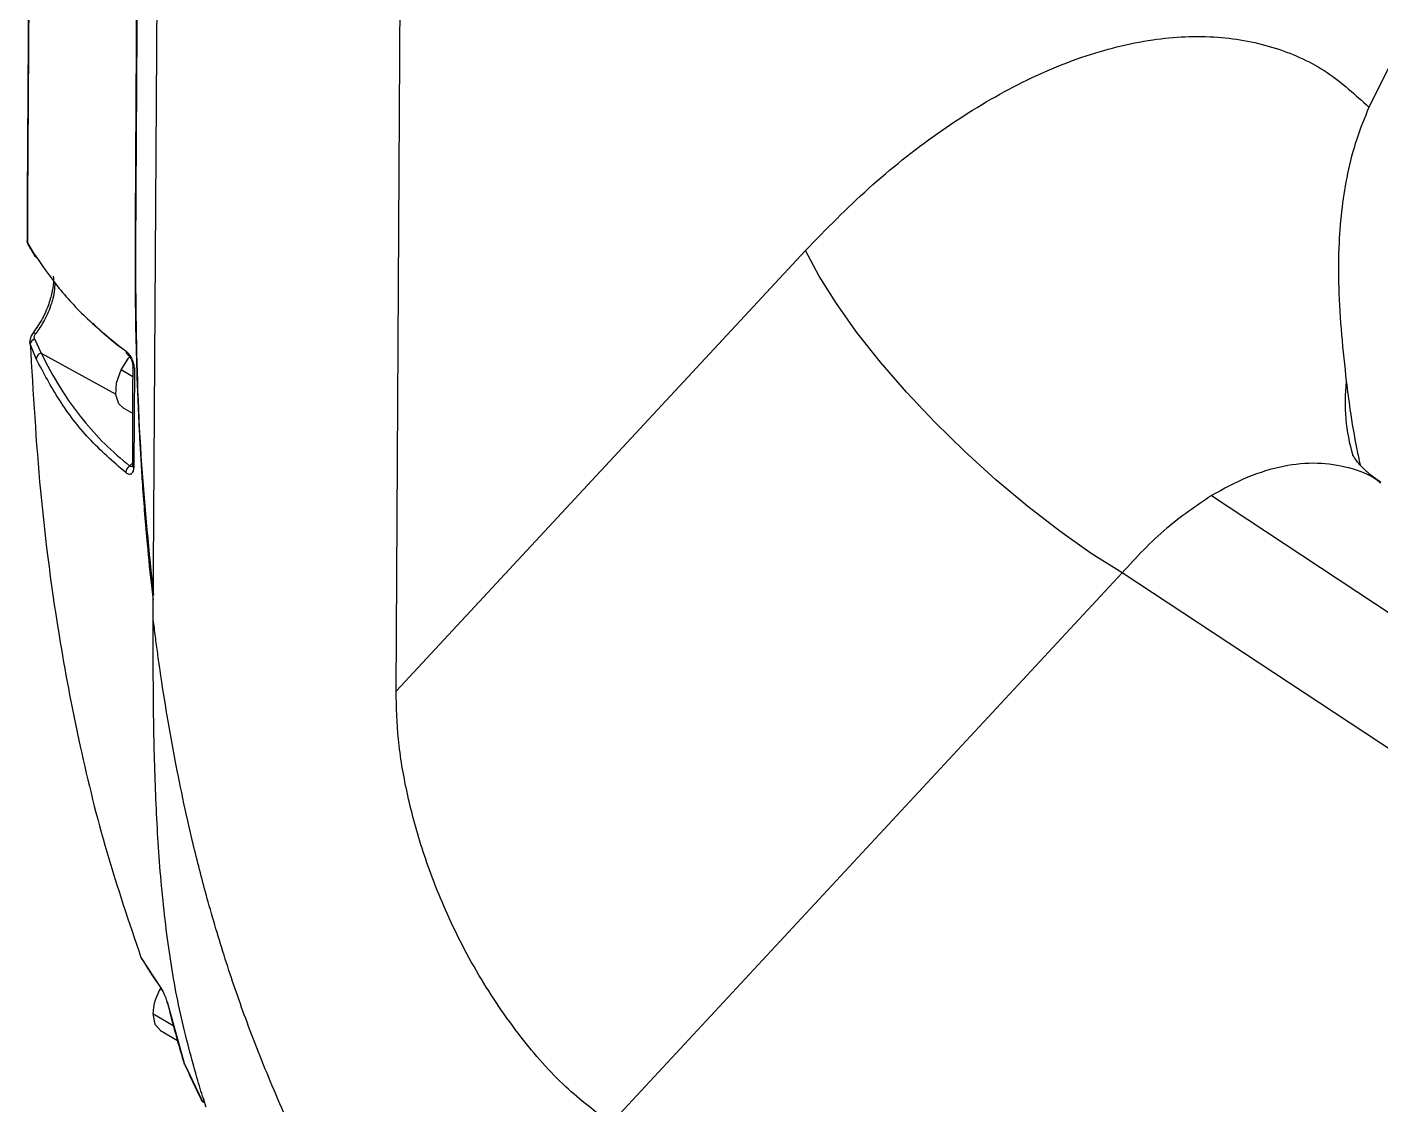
# Model space of a CAD drawing. Header units: millimetres. Extents: x 126 to 938, y 244 to 707.
# Drawn here: x 296.74 to 301.89, y 568.47 to 572.57 of the extents above; entities that cross this region are included whole.
import ezdxf

# ---------------------------------------------------------------- set-up
doc = ezdxf.new("R2010")
doc.units = ezdxf.units.MM

msp = doc.modelspace()

# ---------------------------------------------------------------- linework, layer by layer
at = {"color": 7, "linetype": 'Continuous', "lineweight": 25}
for p, q in [((297.2245, 570.3175), (297.2631, 576.5785)), ((298.1476, 570.0453), (298.1755, 574.5689)), ((296.7611, 574.2535), (296.7458, 571.9094)), ((301.9978, 572.565), (301.8472, 572.2662)), ((296.745, 571.9196), (296.7455, 571.7606)), ((296.7463, 571.751), (296.7696, 571.7117)), ((298.1476, 570.0453), (299.7047, 571.7218)), ((296.7566, 571.3663), (296.7554, 571.3742)), ((296.7792, 571.3092), (296.7566, 571.3663)), ((296.7729, 571.3848), (296.798, 571.3313)), ((296.798, 571.3313), (297.0818, 571.1756)), ((297.1461, 571.2414), (297.1019, 571.2669)), ((297.1525, 571.2748), (297.1506, 570.8953)), ((297.1099, 571.123), (297.1455, 571.1025)), ((297.1344, 570.9029), (297.1449, 570.9121)), ((301.2483, 570.7891), (302.9371, 569.6756)), ((300.9084, 570.4955), (298.9638, 568.4019)), ((302.9339, 569.1599), (300.9084, 570.4955)), ((297.1774, 569.0334), (297.2519, 568.9191)), ((297.1815, 569.0267), (297.1826, 569.0257)), ((297.2562, 568.912), (297.2606, 568.9045)), ((297.2777, 568.8639), (297.2782, 568.8619)), ((297.2804, 568.8551), (297.3416, 568.6307)), ((297.3006, 568.7731), (297.2228, 568.818)), ((297.2513, 568.755), (297.3162, 568.7176)), ((297.3433, 568.6262), (297.3416, 568.6307)), ((297.3431, 568.6287), (297.4123, 568.483)), ((297.4121, 568.486), (297.4204, 568.4807)), ((297.4151, 568.496), (297.4168, 568.4916)), ((297.4261, 568.4637), (297.4168, 568.4916))]:
    msp.add_line(p, q, dxfattribs=at)
at = {"color": 7, "linetype": 'Continuous', "lineweight": 25, "flags": 128}
for points in [[(296.76, 574.2673), (296.7528, 573.1418), (296.745, 571.9196)], [(300.9084, 570.4955), (300.7914, 570.5697), (300.6712, 570.6544), (300.5496, 570.7483), (300.4286, 570.8497), (300.3103, 570.957), (300.1965, 571.0685), (300.0891, 571.1823), (299.9899, 571.2966), (299.9005, 571.4096), (299.8224, 571.5192), (299.7567, 571.6239), (299.7047, 571.7218)], [(296.7674, 571.4081), (296.768, 571.4085), (296.7695, 571.4087), (296.7717, 571.4083), (296.7745, 571.4073), (296.7778, 571.4057)], [(297.1019, 571.2669), (297.1306, 571.3121), (297.1349, 571.3172)], [(297.1099, 571.123), (297.094, 571.1379), (297.0821, 571.1726), (297.0849, 571.2179), (297.1019, 571.2669)], [(297.2228, 568.818), (297.2302, 568.7793), (297.2513, 568.755), (297.2513, 568.755)]]:
    msp.add_lwpolyline(points, dxfattribs=at)
at = {"color": 7, "linetype": 'Continuous', "lineweight": 25}
for centre, radius, start, end in [((296.7615, 571.9158), 0.0169, 166.7134, 202.2746), ((296.7668, 571.7521), 0.0206, 183.054, 214.8976), ((296.7874, 571.7122), 0.0178, 181.5799, 217.8602), ((296.7878, 571.7128), 0.0185, 218.35, 246.5544), ((296.7801, 571.3621), 0.0238, 107.4246, 169.7733), ((296.8055, 571.3059), 0.0265, 106.4876, 172.768), ((297.1338, 571.3369), 0.013, 174.9335, 231.1675), ((297.1581, 571.2852), 0.0118, 184.0106, 241.8693), ((302.4306, 571.1417), 0.6744, 173.0661, 197.2166), ((297.1542, 570.8745), 0.0345, 124.9067, 176.4608), ((297.1563, 570.9053), 0.0115, 182.3556, 240.2356), ((297.1911, 569.037), 0.0141, 194.7912, 227.1512), ((297.4309, 568.8084), 0.2084, 148.1329, 177.3559), ((297.2651, 568.9223), 0.0136, 193.5659, 229.301), ((297.2905, 568.862), 0.0123, 180.4163, 214.4729), ((297.3526, 568.6379), 0.0131, 182.6019, 212.8627)]:
    msp.add_arc(centre, radius, start, end, dxfattribs=at)
for points, knots in [([(297.2249, 570.391), (297.2232, 570.4058), (297.2147, 570.4774), (297.2002, 570.624), (297.1871, 570.7864), (297.1785, 570.9186), (297.1738, 571.0024), (297.1698, 571.0823), (297.1663, 571.1618), (297.1599, 571.3356), (297.1551, 571.5985), (297.1572, 571.881), (297.1582, 572.0728), (297.1587, 572.1685), (297.1592, 572.2456), (297.1596, 572.3282), (297.1603, 572.435), (297.1612, 572.5844), (297.1624, 572.7824), (297.1635, 572.961), (297.1643, 573.095), (297.1647, 573.171), (297.1652, 573.25), (297.1657, 573.3318), (297.1662, 573.4166), (297.1674, 573.6024), (297.1691, 573.8819), (297.1713, 574.2473), (297.1733, 574.593), (297.1753, 574.9296), (297.1775, 575.3039), (297.1799, 575.7216), (297.1827, 576.1796), (297.1839, 576.4848), (297.1845, 576.6377)], [0, 0, 0, 0, 0.0071681, 0.034581, 0.0707452, 0.0853446, 0.098209, 0.1110094, 0.1237495, 0.1364339, 0.1944883, 0.2499257, 0.2720832, 0.2865522, 0.2958765, 0.3090865, 0.3261823, 0.3471638, 0.3808108, 0.4212278, 0.4329328, 0.4451012, 0.4577352, 0.4708327, 0.4843947, 0.4984221, 0.5600629, 0.6185419, 0.6738581, 0.7260114, 0.7801411, 0.8535086, 0.9265738, 1, 1, 1, 1]), ([(297.1886, 576.6349), (297.1875, 576.4514), (297.1855, 576.0847), (297.1809, 575.43), (297.1744, 574.4443), (297.1678, 573.4581), (297.1619, 572.5763), (297.1588, 572.0244), (297.1547, 571.4675), (297.1721, 570.9286), (297.2082, 570.5761), (297.2251, 570.4114)], [0, 0, 0, 0, 0.088377, 0.176699, 0.315496, 0.563357, 0.651885, 0.740432, 0.829271, 0.920259, 1, 1, 1, 1]), ([(299.7047, 571.7218), (299.7834, 571.8022), (299.9398, 571.9622), (300.1994, 572.1686), (300.4702, 572.3384), (300.7455, 572.4611), (301.0139, 572.5298), (301.2665, 572.5424), (301.4937, 572.4993), (301.6929, 572.4082), (301.7963, 572.313), (301.8472, 572.2662)], [0, 0, 0, 0, 0.13677, 0.272067, 0.402403, 0.524757, 0.637209, 0.737745, 0.829888, 0.916318, 1, 1, 1, 1]), ([(301.8472, 572.2662), (301.8307, 572.226), (301.7972, 572.1439), (301.7646, 572.0161), (301.7428, 571.8841), (301.731, 571.739), (301.7306, 571.5768), (301.7415, 571.4009), (301.7546, 571.2823), (301.7611, 571.2232)], [0, 0, 0, 0, 0.122914, 0.250881, 0.372327, 0.501379, 0.662393, 0.831401, 1, 1, 1, 1]), ([(296.7458, 571.9094), (296.7457, 571.883), (296.7456, 571.8302), (296.746, 571.7774), (296.7463, 571.751)], [0, 0, 0, 0, 0.498734, 1, 1, 1, 1]), ([(296.7463, 571.751), (296.7454, 571.753), (296.7443, 571.7557), (296.7455, 571.7581), (296.7458, 571.7587)], [0, 0, 0, 0, 0.75922, 1, 1, 1, 1]), ([(296.745, 571.7563), (296.7452, 571.7538), (296.7455, 571.749), (296.7476, 571.7448), (296.7486, 571.7428)], [0, 0, 0, 0, 0.542295, 1, 1, 1, 1]), ([(296.7499, 571.7403), (296.7532, 571.7348), (296.761, 571.7218), (296.7688, 571.7088), (296.7733, 571.7013)], [0, 0, 0, 0, 0.423411, 1, 1, 1, 1]), ([(296.7696, 571.7117), (296.7985, 571.6693), (296.8593, 571.5799), (296.9767, 571.4532), (297.0709, 571.3779), (297.1208, 571.338)], [0, 0, 0, 0, 0.298665, 0.628535, 1, 1, 1, 1]), ([(296.8441, 571.6239), (296.8446, 571.6198), (296.847, 571.6013), (296.8402, 571.5654), (296.8274, 571.5155), (296.8038, 571.4607), (296.7799, 571.4261), (296.7674, 571.4081)], [0, 0, 0, 0, 0.053706, 0.2389675, 0.4612669, 0.7182256, 1, 1, 1, 1]), ([(296.8502, 571.5992), (296.8498, 571.5879), (296.8489, 571.5642), (296.8415, 571.5347), (296.8294, 571.4958), (296.8107, 571.453), (296.788, 571.4204), (296.7778, 571.4057)], [0, 0, 0, 0, 0.160455, 0.338538, 0.432978, 0.743378, 1, 1, 1, 1]), ([(297.1211, 571.3366), (297.0832, 571.3651), (297.0388, 571.3984), (297.0005, 571.4384), (296.995, 571.4442)], [0, 0, 0, 0, 0.8544132, 1, 1, 1, 1]), ([(296.7674, 571.4081), (296.7642, 571.4032), (296.7593, 571.3956), (296.7557, 571.3838), (296.7554, 571.3773), (296.7552, 571.374)], [0, 0, 0, 0, 0.475162, 0.732028, 1, 1, 1, 1]), ([(296.7566, 571.3663), (296.7674, 571.1798), (296.7893, 570.7997), (296.8564, 570.2884), (296.944, 569.8309), (297.0429, 569.43), (297.1322, 569.1666), (297.1774, 569.0334)], [0, 0, 0, 0, 0.235572, 0.479934, 0.64944, 0.82282, 1, 1, 1, 1]), ([(296.7729, 571.3848), (296.7725, 571.3865), (296.7715, 571.3899), (296.7723, 571.3954), (296.7743, 571.4008), (296.7766, 571.404), (296.7778, 571.4057)], [0, 0, 0, 0, 0.23025, 0.47145, 0.725289, 1, 1, 1, 1]), ([(297.1197, 570.8767), (297.0715, 570.9187), (296.9769, 571.0009), (296.8641, 571.1493), (296.8073, 571.2563), (296.7792, 571.3092)], [0, 0, 0, 0, 0.345254, 0.676264, 1, 1, 1, 1]), ([(296.798, 571.3313), (296.8208, 571.287), (296.867, 571.1976), (296.9506, 571.0834), (297.0385, 570.9827), (297.1021, 570.9297), (297.1344, 570.9029)], [0, 0, 0, 0, 0.271969, 0.548454, 0.770871, 1, 1, 1, 1]), ([(297.1525, 571.2748), (297.1519, 571.2814), (297.1505, 571.2952), (297.1423, 571.3131), (297.1325, 571.328), (297.1246, 571.3348), (297.1208, 571.338)], [0, 0, 0, 0, 0.270988, 0.569377, 0.798087, 1, 1, 1, 1]), ([(297.1256, 571.3268), (297.127, 571.3257), (297.1298, 571.3234), (297.1335, 571.319), (297.1371, 571.3139), (297.1403, 571.3082), (297.1429, 571.3022), (297.1455, 571.2943), (297.146, 571.2882), (297.1463, 571.2843)], [0, 0, 0, 0, 0.104897, 0.224287, 0.354248, 0.489745, 0.626058, 0.759049, 1, 1, 1, 1]), ([(297.1463, 571.2845), (297.146, 571.2272), (297.1454, 571.1007), (297.145, 570.9741), (297.1449, 570.9048)], [0, 0, 0, 0, 0.4527, 1, 1, 1, 1]), ([(301.7611, 571.2232), (301.7656, 571.1878), (301.7766, 571.1011), (301.7943, 570.9959), (301.8093, 570.9266), (301.8133, 570.9078)], [0, 0, 0, 0, 0.334711, 0.819975, 1, 1, 1, 1]), ([(297.1197, 570.8767), (297.1239, 570.8739), (297.1313, 570.8691), (297.1442, 570.8729), (297.1499, 570.8835), (297.1504, 570.8911), (297.1506, 570.8953)], [0, 0, 0, 0, 0.2958977, 0.5277613, 0.7363316, 1, 1, 1, 1]), ([(297.1451, 570.901), (297.1442, 570.9005), (297.1426, 570.8996), (297.1397, 570.8995), (297.1368, 570.9007), (297.1353, 570.9021), (297.1344, 570.9029)], [0, 0, 0, 0, 0.244087, 0.471086, 0.714949, 1, 1, 1, 1]), ([(301.8918, 570.8369), (301.8879, 570.8402), (301.8534, 570.8692), (301.7703, 570.8981), (301.6488, 570.9175), (301.5177, 570.9037), (301.3808, 570.8621), (301.2939, 570.8142), (301.2483, 570.7891)], [0, 0, 0, 0, 0.022722, 0.197933, 0.374329, 0.564012, 0.77178, 1, 1, 1, 1]), ([(301.8928, 570.8385), (301.874, 570.8522), (301.8402, 570.8768), (301.8051, 570.9132), (301.7907, 570.9358), (301.7863, 570.9427)], [0, 0, 0, 0, 0.464215, 0.836554, 1, 1, 1, 1]), ([(301.2483, 570.7891), (301.19, 570.7497), (301.0651, 570.6654), (300.9628, 570.5545), (300.9084, 570.4955)], [0, 0, 0, 0, 0.467203, 1, 1, 1, 1]), ([(297.3902, 568.5762), (297.3667, 568.6624), (297.3195, 568.836), (297.2748, 569.111), (297.246, 569.3957), (297.2307, 569.6921), (297.2241, 569.999), (297.2243, 570.2088), (297.2245, 570.3175)], [0, 0, 0, 0, 0.152669, 0.307243, 0.475377, 0.641531, 0.814233, 1, 1, 1, 1]), ([(298.133, 567.6744), (298.0738, 567.7728), (297.9593, 567.9631), (297.8098, 568.2484), (297.6843, 568.5209), (297.5837, 568.7738), (297.501, 569.013), (297.4355, 569.2316), (297.3826, 569.4341), (297.3414, 569.6141), (297.3069, 569.7843), (297.2766, 569.9531), (297.2554, 570.0886), (297.2411, 570.1893), (297.2325, 570.2534), (297.2271, 570.2962), (297.2245, 570.3175)], [0, 0, 0, 0, 0.122123, 0.236336, 0.342573, 0.441293, 0.525874, 0.611771, 0.684168, 0.748595, 0.80817, 0.868992, 0.931097, 0.954183, 0.977151, 1, 1, 1, 1]), ([(298.9638, 568.4019), (298.9056, 568.4466), (298.7796, 568.5433), (298.6124, 568.7354), (298.4553, 568.9667), (298.3326, 569.2094), (298.2442, 569.4438), (298.1875, 569.6556), (298.1532, 569.8557), (298.1494, 569.9845), (298.1476, 570.0453)], [0, 0, 0, 0, 0.11582, 0.250787, 0.400552, 0.557474, 0.679749, 0.796341, 0.903809, 1, 1, 1, 1]), ([(297.1815, 569.0267), (297.1922, 569.0092), (297.2155, 568.9714), (297.2406, 568.9348), (297.2541, 568.9151)], [0, 0, 0, 0, 0.462512, 1, 1, 1, 1]), ([(297.2804, 568.8551), (297.2787, 568.8611), (297.275, 568.8741), (297.2674, 568.8915), (297.2597, 568.9069), (297.2543, 568.9153), (297.2519, 568.9191)], [0, 0, 0, 0, 0.266951, 0.576911, 0.80783, 1, 1, 1, 1]), ([(297.2782, 568.8619), (297.2866, 568.8275), (297.305, 568.752), (297.3273, 568.6777), (297.3395, 568.6373)], [0, 0, 0, 0, 0.456721, 1, 1, 1, 1]), ([(297.3416, 568.6307), (297.3526, 568.6068), (297.3745, 568.5591), (297.3976, 568.5119), (297.4091, 568.4883)], [0, 0, 0, 0, 0.500608, 1, 1, 1, 1]), ([(297.4151, 568.496), (297.411, 568.5088), (297.4024, 568.5354), (297.3944, 568.5622), (297.3902, 568.5761)], [0, 0, 0, 0, 0.481394, 1, 1, 1, 1]), ([(297.4091, 568.4883), (297.4084, 568.4892), (297.4074, 568.4904), (297.4085, 568.4907), (297.4088, 568.4908)], [0, 0, 0, 0, 0.770762, 1, 1, 1, 1]), ([(297.4151, 568.4961), (297.4157, 568.494), (297.4167, 568.4909), (297.4174, 568.484), (297.4118, 568.4858), (297.41, 568.4875), (297.4091, 568.4883)], [0, 0, 0, 0, 0.364397, 0.574228, 0.807822, 1, 1, 1, 1])]:
    msp.add_open_spline(points, degree=3, knots=knots, dxfattribs=at)

doc.saveas('drawing.dxf')
